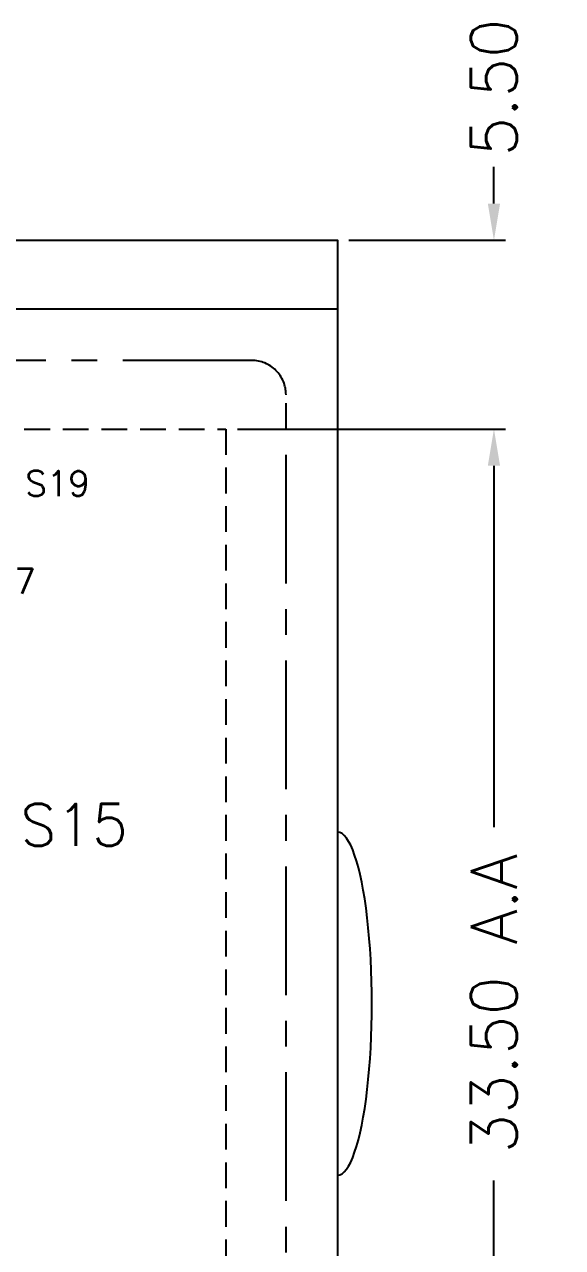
# Model space of a CAD drawing. Header units: millimetres. Extents: x 38 to 574, y 164 to 344.
# Drawn here: x 297.89 to 313.57, y 198.26 to 233.91 of the extents above; entities that cross this region are included whole.
import ezdxf

# ---------------------------------------------------------------- set-up
doc = ezdxf.new("R2010")
doc.units = ezdxf.units.MM
doc.header["$LTSCALE"] = 3
doc.linetypes.add('CENTER', pattern=[2, 1.25, -0.25, 0.25, -0.25])
doc.linetypes.add('HIDDEN', pattern=[0.375, 0.25, -0.125])
doc.layers.get('0').update_dxf_attribs({"linetype": 'CONTINUOUS'})
doc.layers.get('DEFPOINTS').update_dxf_attribs({"linetype": 'CONTINUOUS'})
doc.layers.add('DIM', color=3, linetype='CONTINUOUS')
doc.styles.add('ROMANS', font='romans.shx')
doc.dimstyles.new('LCDDIM', dxfattribs={"dimtxt": 0.7, "dimasz": 0.56, "dimexe": 0.175, "dimexo": 0.175, "dimgap": 0.14, "dimtad": 0, "dimzin": 0, "dimdsep": 46, "dimtxsty": 'ROMANS', "dimcen": 2.5, "dimadec": 0, "dimazin": 0, "dimtfac": 1, "dimtofl": 0, "dimtmove": 0, "dimatfit": 3, "dimfxl": 0, "dimarcsym": 0})

# ---------------------------------------------------------------- blocks, each defined once
blk = doc.blocks.new('*D32')
at = {"layer": 'DEFPOINTS', "color": 0}
for p in [(303.76, 222.116), (311.568, 222.116), (303.76, 188.616)]:
    blk.add_point(p, dxfattribs=at)
at = {"layer": 'DIM', "color": 0, "lineweight": -2}
for p, q in [((304.095, 222.116), (311.903, 222.116)), ((311.568, 221.044), (311.568, 210.515)), ((311.568, 189.688), (311.568, 200.216)), ((304.095, 188.616), (311.903, 188.616))]:
    blk.add_line(p, q, dxfattribs=at)
at = {"layer": 'DIM', "color": 0}
for points in [[(311.389, 221.044), (311.747, 221.044), (311.568, 222.116)], [(311.389, 189.688), (311.747, 189.688), (311.568, 188.616)]]:
    blk.add_solid(points, dxfattribs=at)
at = {"layer": 'DIM', "color": 0, "insert": (311.568, 205.366), "char_height": 1.34, "attachment_point": 5, "rotation": 90, "style": 'ROMANS'}
blk.add_mtext('33.50 A.A', dxfattribs=at)
blk = doc.blocks.new('*D36')
at = {"layer": 'DEFPOINTS', "color": 0}
for p in [(307.01, 227.616), (311.568, 227.616), (303.76, 222.116)]:
    blk.add_point(p, dxfattribs=at)
at = {"layer": 'DIM', "color": 0, "lineweight": -2}
for p, q in [((311.568, 228.688), (311.568, 229.76)), ((307.345, 227.616), (311.903, 227.616)), ((304.095, 222.116), (311.903, 222.116)), ((311.568, 221.044), (311.568, 219.972))]:
    blk.add_line(p, q, dxfattribs=at)
at = {"layer": 'DIM', "color": 0}
for points in [[(311.389, 228.688), (311.747, 228.688), (311.568, 227.616)], [(311.389, 221.044), (311.747, 221.044), (311.568, 222.116)]]:
    blk.add_solid(points, dxfattribs=at)
at = {"layer": 'DIM', "color": 0, "insert": (311.568, 232.07), "char_height": 1.34, "attachment_point": 5, "rotation": 90, "style": 'ROMANS'}
blk.add_mtext('5.50', dxfattribs=at)

msp = doc.modelspace()

# ---------------------------------------------------------------- linework, layer by layer
msp.add_line((230.51, 225.616), (307.01, 225.616))
msp.add_lwpolyline([(230.51, 183.116), (230.51, 227.616), (307.01, 227.616), (307.01, 183.116)], close=True)
at = {"linetype": 'CENTER'}
msp.add_lwpolyline([(233.01, 186.616), (304.51, 186.616, 0.414214), (305.51, 187.616), (305.51, 223.116, 0.414214), (304.51, 224.116), (233.01, 224.116, 0.414214), (232.01, 223.116), (232.01, 187.616, 0.414214)], format="xyb", close=True, dxfattribs=at)
msp.add_ellipse((307.01, 205.366), major_axis=(0, -5), ratio=0.2, start_param=0, end_param=3.141593)
at = {"layer": 'DIM', "color": 4, "linetype": 'HIDDEN'}
msp.add_lwpolyline([(303.76, 188.616), (233.76, 188.616), (233.76, 222.116), (303.76, 222.116)], close=True, dxfattribs=at)

# ---------------------------------------------------------------- texts
at = {"layer": 'DIM', "style": 'ROMANS'}
for s, height, p in [('S19', 0.7315, (297.913, 220.163)), ('S17', 0.7315, (296.339, 217.316)), ('S15', 1.2192, (297.771, 209.969))]:
    msp.add_text(s, height=height, dxfattribs=at).set_placement(p)

# ---------------------------------------------------------------- dimensions: what is measured, and where the dimension line sits
at = {"layer": 'DIM'}
dim = msp.add_linear_dim(base=(311.568, 227.616), p1=(303.76, 222.116), p2=(307.01, 227.616), angle=90, dimstyle='LCDDIM', override={"dimtxt": 1.34, "dimasz": 1.072, "dimexe": 0.335, "dimexo": 0.335, "dimgap": 0.268, "dimatfit": 0}, dxfattribs=at)
dim.commit()
dim.dimension.update_dxf_attribs({"geometry": '*D36', "text_midpoint": (311.568, 232.07)})
dim = msp.add_linear_dim(base=(311.568, 222.116), p1=(303.76, 188.616), p2=(303.76, 222.116), angle=90, text='<> A.A', dimstyle='LCDDIM', override={"dimtxt": 1.34, "dimasz": 1.072, "dimexe": 0.335, "dimexo": 0.335, "dimgap": 0.268, "dimatfit": 0}, dxfattribs=at)
dim.commit()
dim.dimension.update_dxf_attribs({"geometry": '*D32', "text_midpoint": (311.568, 205.366)})

doc.saveas('drawing.dxf')
